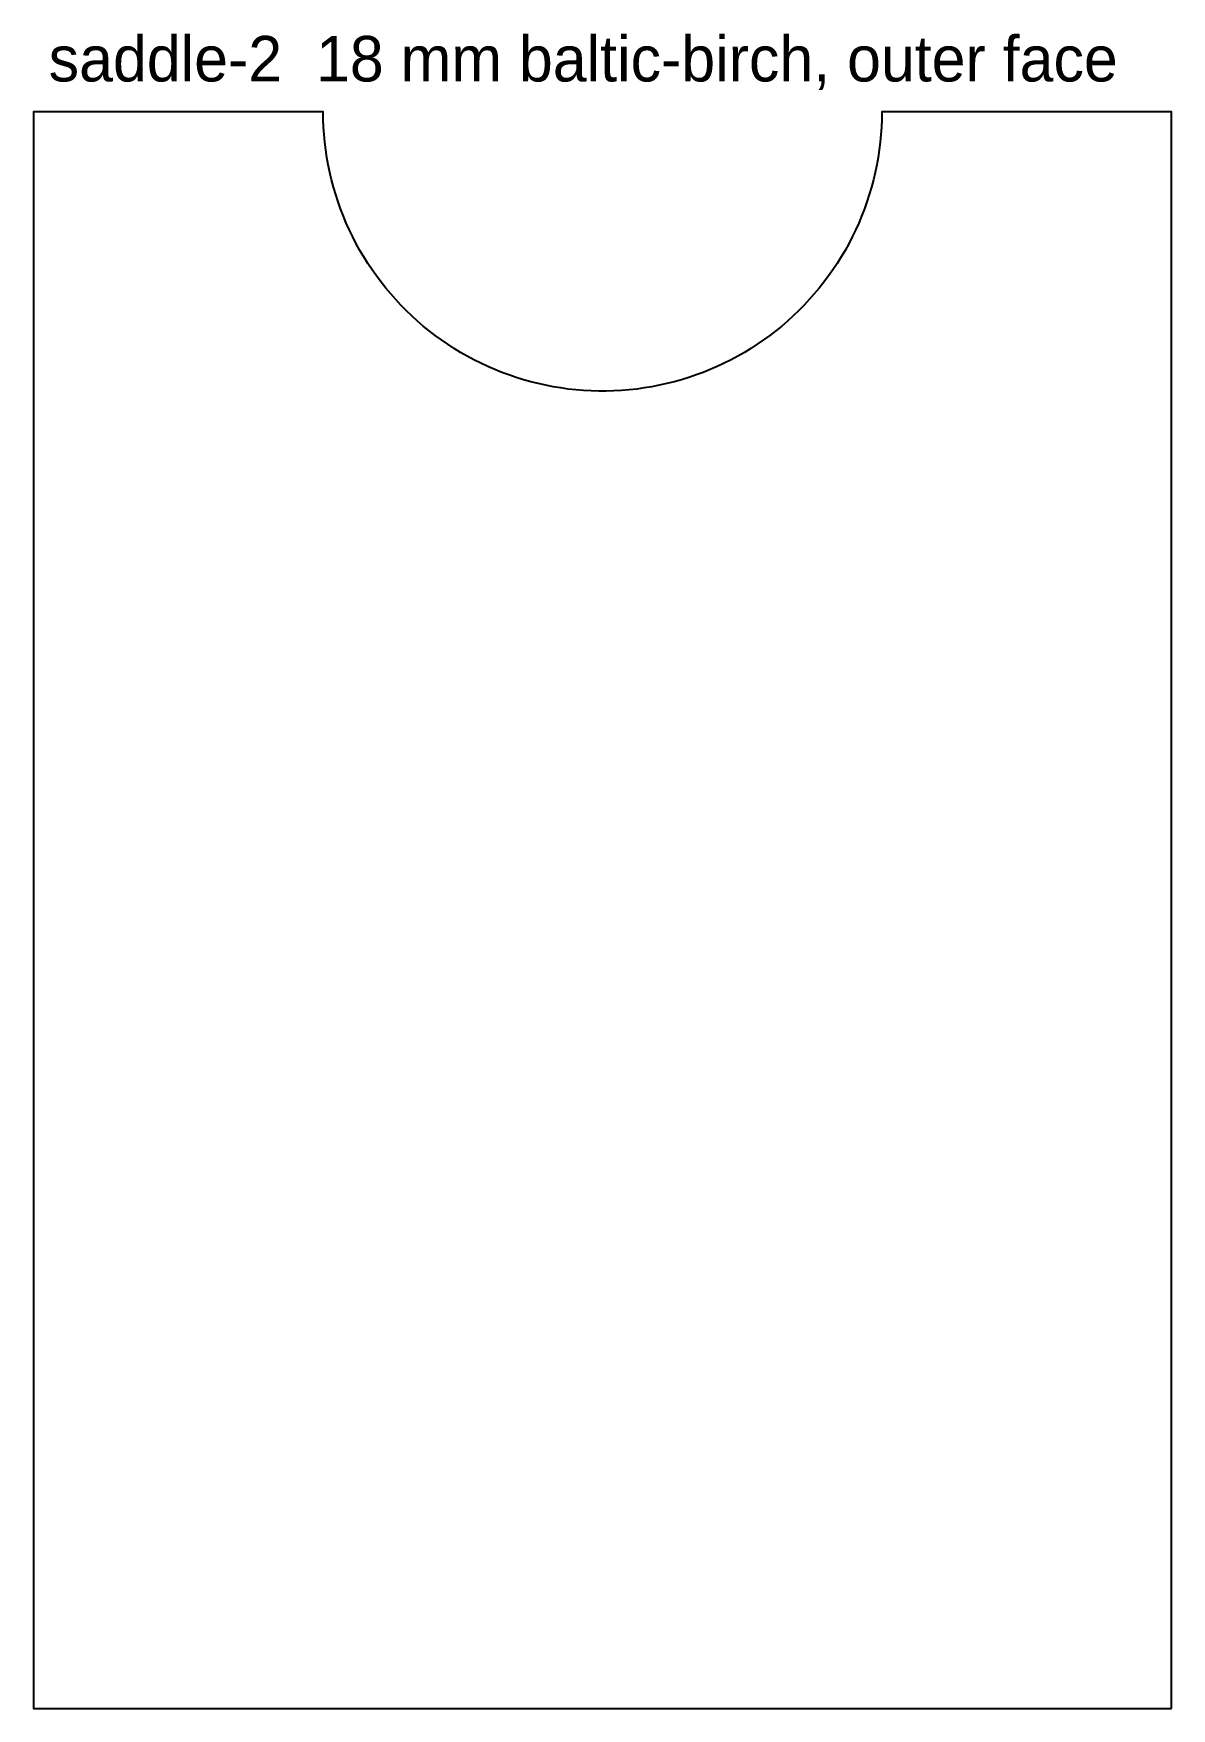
# Model space of a CAD drawing. Header units: millimetres. Extents: x 0 to 150, y 0 to 221.
import ezdxf

# ---------------------------------------------------------------- set-up
doc = ezdxf.new("R2010")
doc.units = ezdxf.units.MM
doc.layers.add('CUT_OUTSIDE', color=1, linetype='Continuous')
doc.layers.add('NOTES', color=7, linetype='Continuous')

msp = doc.modelspace()

# ---------------------------------------------------------------- linework, layer by layer
at = {"layer": 'CUT_OUTSIDE'}
msp.add_lwpolyline([(150, 0), (150, 210.46), (111.82, 210.46), (111.8, 209.46), (111.76, 208.45), (111.69, 207.45), (111.6, 206.45), (111.47, 205.45), (111.32, 204.46), (111.15, 203.47), (110.94, 202.48), (110.71, 201.5), (110.45, 200.53), (110.17, 199.57), (109.86, 198.61), (109.52, 197.66), (109.16, 196.72), (108.77, 195.8), (108.36, 194.88), (107.92, 193.97), (107.46, 193.08), (106.97, 192.2), (106.46, 191.33), (105.92, 190.48), (105.37, 189.64), (104.79, 188.82), (104.18, 188.02), (103.56, 187.23), (102.91, 186.46), (102.25, 185.7), (101.56, 184.97), (100.86, 184.25), (100.13, 183.56), (99.39, 182.88), (98.62, 182.22), (97.84, 181.59), (97.05, 180.98), (96.23, 180.39), (95.4, 179.82), (94.56, 179.27), (93.7, 178.75), (92.82, 178.25), (91.94, 177.77), (91.04, 177.32), (90.13, 176.9), (89.21, 176.5), (88.27, 176.12), (87.33, 175.77), (86.38, 175.45), (85.42, 175.15), (84.45, 174.88), (83.47, 174.63), (82.49, 174.42), (81.5, 174.23), (80.51, 174.06), (79.51, 173.92), (78.51, 173.81), (77.51, 173.73), (76.51, 173.68), (75.5, 173.65), (74.5, 173.65), (73.49, 173.68), (72.49, 173.73), (71.49, 173.81), (70.49, 173.92), (69.49, 174.06), (68.5, 174.23), (67.51, 174.42), (66.53, 174.63), (65.55, 174.88), (64.58, 175.15), (63.62, 175.45), (62.67, 175.77), (61.73, 176.12), (60.79, 176.5), (59.87, 176.9), (58.96, 177.32), (58.06, 177.77), (57.18, 178.25), (56.3, 178.75), (55.44, 179.27), (54.6, 179.82), (53.77, 180.39), (52.95, 180.98), (52.16, 181.59), (51.38, 182.22), (50.61, 182.88), (49.87, 183.56), (49.14, 184.25), (48.44, 184.97), (47.75, 185.7), (47.09, 186.46), (46.44, 187.23), (45.82, 188.02), (45.21, 188.82), (44.63, 189.64), (44.08, 190.48), (43.54, 191.33), (43.03, 192.2), (42.54, 193.08), (42.08, 193.97), (41.64, 194.88), (41.23, 195.8), (40.84, 196.72), (40.48, 197.66), (40.14, 198.61), (39.83, 199.57), (39.55, 200.53), (39.29, 201.5), (39.06, 202.48), (38.85, 203.47), (38.68, 204.46), (38.53, 205.45), (38.4, 206.45), (38.31, 207.45), (38.24, 208.45), (38.2, 209.46), (38.18, 210.46), (0, 210.46), (0, 0), (150, 0)], close=True, dxfattribs=at)

# ---------------------------------------------------------------- texts
at = {"layer": 'NOTES'}
msp.add_text('saddle-2  18 mm baltic-birch, outer face', height=6, dxfattribs=at).set_placement((2, 214.46))

doc.saveas('drawing.dxf')
